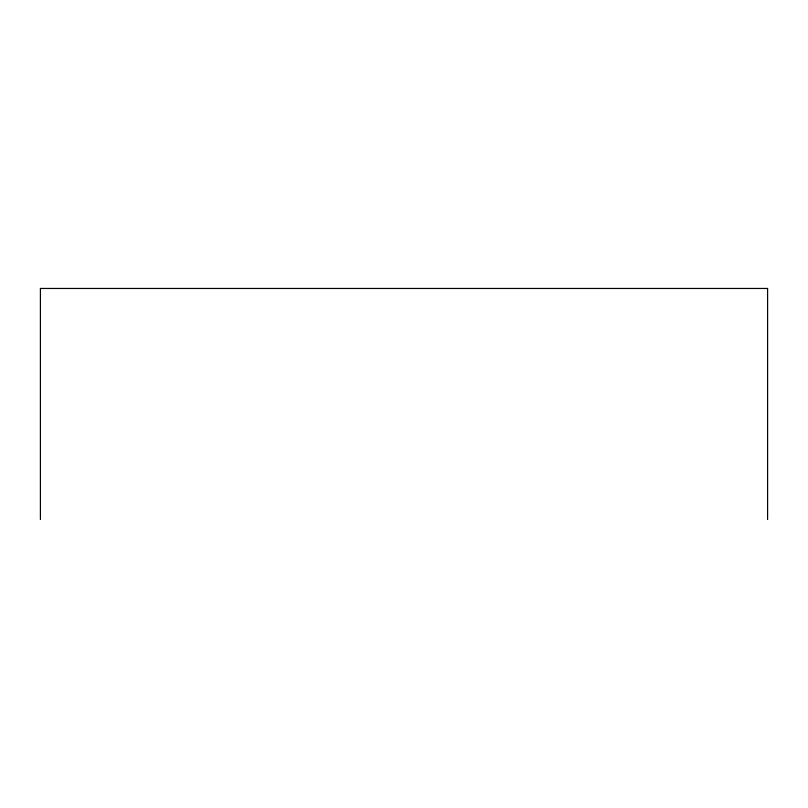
<?xml version="1.0" encoding="UTF-8"?>
<svg xmlns="http://www.w3.org/2000/svg" width="808" height="808" viewBox="0 0 808 808"><rect width="100%" height="100%" fill="white"/><g stroke="black" fill="none" stroke-linecap="round" stroke-linejoin="round"><path stroke-width="1.21" d="M767.6 519.544L767.6 288.456L40.4 288.456L40.4 519.544"/></g></svg>
